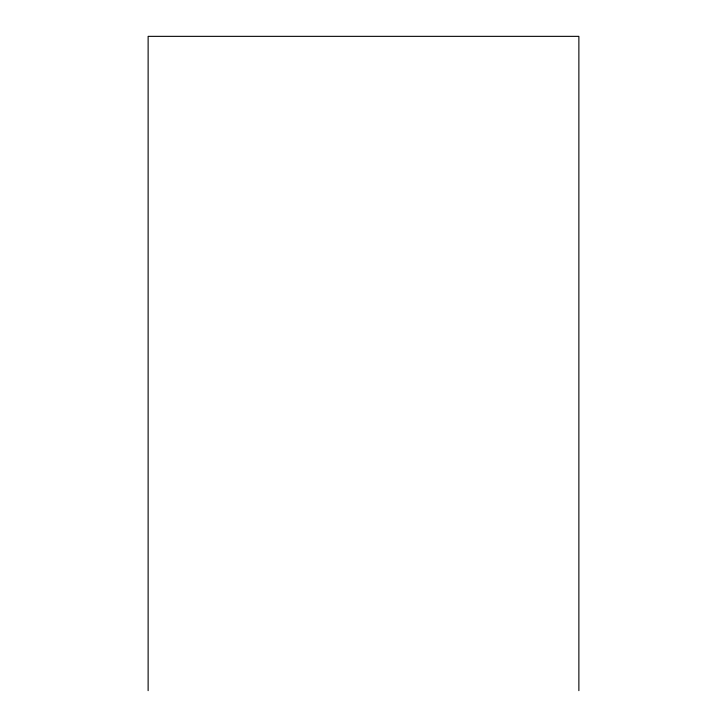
<?xml version="1.0" encoding="UTF-8"?>
<svg xmlns="http://www.w3.org/2000/svg" width="727" height="727" viewBox="0 0 727 727"><rect width="100%" height="100%" fill="white"/><g stroke="black" fill="none" stroke-linecap="round" stroke-linejoin="round"><path stroke-width="1.09" d="M578.874 690.65L578.874 36.35L148.126 36.35L148.126 690.65"/></g></svg>
